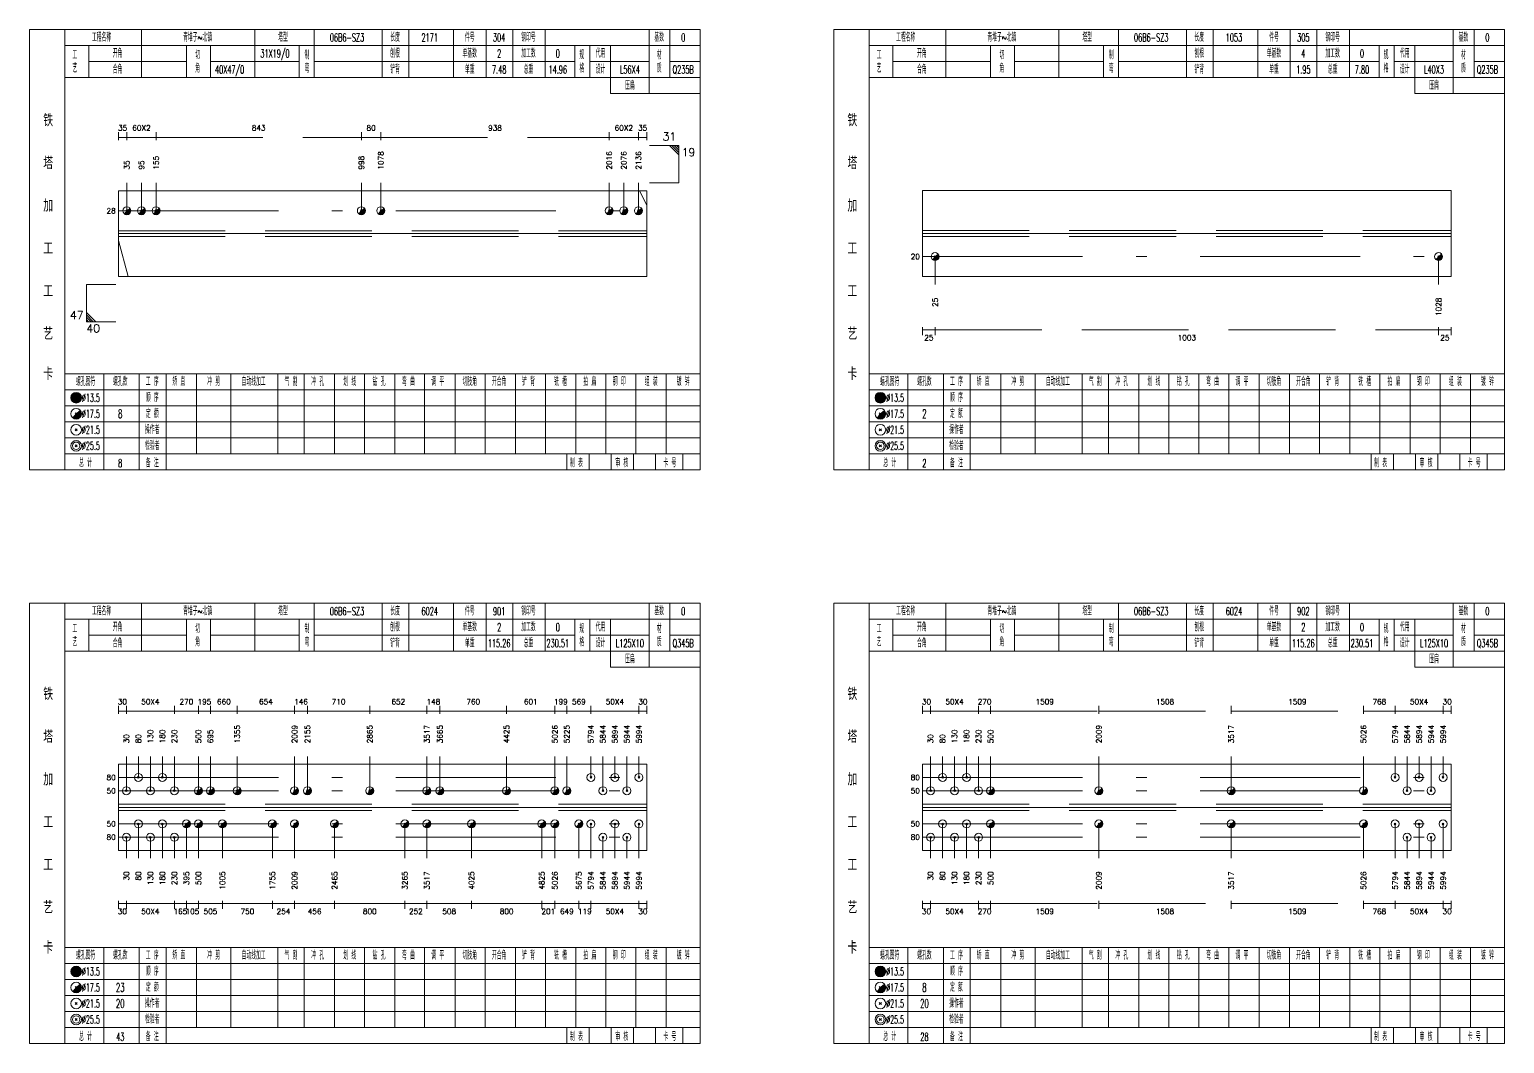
# Model space of a CAD drawing. Extents: x 0 to 30090, y 0 to 380.
# Drawn here: x 8138 to 8691, y 0 to 380 of the extents above; entities that cross this region are included whole.
import ezdxf
from ezdxf.enums import TextEntityAlignment as Align

# ---------------------------------------------------------------- set-up
doc = ezdxf.new("R2010")
doc.units = 0
doc.header["$LTSCALE"] = 20
doc.header["$MEASUREMENT"] = 0
doc.linetypes.add('一点画线', pattern=[5.2, 3, -1, 0.2, -1])
doc.linetypes.add('虚线', pattern=[2.75, 2, -0.75])
doc.layers.get('0').update_dxf_attribs({"linetype": 'CONTINUOUS', "lineweight": 25})
for name, color, linetype, lineweight in [('1', 7, 'CONTINUOUS', 25), ('4', 7, 'CONTINUOUS', 25), ('5', 7, 'CONTINUOUS', 25)]:
    doc.layers.add(name, color=color, linetype=linetype, lineweight=lineweight)
doc.styles.get("Standard").update_dxf_attribs({"font": 'simplex', "width": 0.7, "bigfont": 'gbhzfs.shx'})

# ---------------------------------------------------------------- blocks, each defined once
blk = doc.blocks.new('孔21.5')
at = {"layer": '5', "color": 7, "linetype": 'Continuous', "lineweight": 13}
for p, q in [((-0.2, -0.2), (0.2, 0.2)), ((-0.2, 0.2), (0.2, -0.2))]:
    blk.add_line(p, q, dxfattribs=at)
blk.add_circle((0, 0), 1, dxfattribs=at)
blk = doc.blocks.new('孔17.5')
at = {"layer": '5', "color": 7, "linetype": 'Continuous', "lineweight": 13}
for p, q in [((-0.2, -0.2), (0.2, 0.2)), ((-0.2, 0.2), (0.2, -0.2))]:
    blk.add_line(p, q, dxfattribs=at)
blk.add_circle((0, 0), 1, dxfattribs=at)
for radius in [0.9, 0.8, 0.7, 0.6, 0.5, 0.4, 0.3, 0.2, 0.1]:
    blk.add_arc((0, 0), radius, 225, 45, dxfattribs=at)

msp = doc.modelspace()

# ---------------------------------------------------------------- linework, layer by layer
at = {"color": 8, "linetype": '虚线', "lineweight": 9}
for p, q in [((8171.1, 338.5), (8171.1, 341.5)), ((8171.1, 339.5), (8174.29, 339.5)), ((8174.29, 338.5), (8174.29, 341.5)), ((8174.29, 338.5), (8174.29, 341.5)), ((8174.29, 339.5), (8185.24, 339.5)), ((8185.24, 338.5), (8185.24, 341.5)), ((8185.24, 338.5), (8185.24, 341.5)), ((8185.24, 339.5), (8262.17, 339.5)), ((8262.17, 338.5), (8262.17, 341.5)), ((8262.17, 338.5), (8262.17, 341.5)), ((8262.17, 339.5), (8269.47, 339.5)), ((8269.47, 338.5), (8269.47, 341.5)), ((8269.47, 338.5), (8269.47, 341.5)), ((8269.47, 339.5), (8355.06, 339.5)), ((8355.06, 338.5), (8355.06, 341.5)), ((8355.06, 338.5), (8355.06, 341.5)), ((8355.06, 339.5), (8366.01, 339.5)), ((8366.01, 338.5), (8366.01, 341.5)), ((8366.01, 338.5), (8366.01, 341.5)), ((8366.01, 339.5), (8369.2, 339.5)), ((8369.2, 338.5), (8369.2, 341.5)), ((8472.5, 268.5), (8472.5, 265.5)), ((8472.5, 267.5), (8477.2, 267.5)), ((8477.2, 268.5), (8477.2, 265.5)), ((8477.2, 268.5), (8477.2, 265.5)), ((8477.2, 267.5), (8665.9, 267.5)), ((8665.9, 268.5), (8665.9, 265.5)), ((8665.9, 268.5), (8665.9, 265.5)), ((8665.9, 267.5), (8670.6, 267.5)), ((8670.6, 268.5), (8670.6, 265.5)), ((8171.1, 123.5), (8171.1, 126.5)), ((8171.1, 124.5), (8174.1, 124.5)), ((8174.1, 123.5), (8174.1, 126.5)), ((8174.1, 123.5), (8174.1, 126.5)), ((8174.1, 124.5), (8192.1, 124.5)), ((8192.1, 123.5), (8192.1, 126.5)), ((8192.1, 123.5), (8192.1, 126.5)), ((8192.1, 124.5), (8201.1, 124.5)), ((8201.1, 123.5), (8201.1, 126.5)), ((8201.1, 123.5), (8201.1, 126.5)), ((8201.1, 124.5), (8205.6, 124.5)), ((8205.6, 123.5), (8205.6, 126.5)), ((8205.6, 123.5), (8205.6, 126.5)), ((8205.6, 124.5), (8215.66, 124.5)), ((8215.66, 123.5), (8215.66, 126.5)), ((8215.66, 123.5), (8215.66, 126.5)), ((8215.66, 124.5), (8237.17, 124.5)), ((8237.17, 123.5), (8237.17, 126.5)), ((8237.17, 123.5), (8237.17, 126.5)), ((8237.17, 124.5), (8241.97, 124.5)), ((8241.97, 123.5), (8241.97, 126.5)), ((8241.97, 123.5), (8241.97, 126.5)), ((8241.97, 124.5), (8265.32, 124.5)), ((8265.32, 123.5), (8265.32, 126.5)), ((8265.32, 123.5), (8265.32, 126.5)), ((8265.32, 124.5), (8286.76, 124.5)), ((8286.76, 123.5), (8286.76, 126.5)), ((8286.76, 123.5), (8286.76, 126.5)), ((8286.76, 124.5), (8291.62, 124.5)), ((8291.62, 123.5), (8291.62, 126.5)), ((8291.62, 123.5), (8291.62, 126.5)), ((8291.62, 124.5), (8316.62, 124.5)), ((8316.62, 123.5), (8316.62, 126.5)), ((8316.62, 123.5), (8316.62, 126.5)), ((8316.62, 124.5), (8334.7, 124.5)), ((8334.7, 123.5), (8334.7, 126.5)), ((8334.7, 123.5), (8334.7, 126.5)), ((8334.7, 124.5), (8339.2, 124.5)), ((8339.2, 123.5), (8339.2, 126.5)), ((8339.2, 123.5), (8339.2, 126.5)), ((8339.2, 124.5), (8348.2, 124.5)), ((8348.2, 123.5), (8348.2, 126.5)), ((8348.2, 123.5), (8348.2, 126.5)), ((8348.2, 124.5), (8366.2, 124.5)), ((8366.2, 123.5), (8366.2, 126.5)), ((8366.2, 123.5), (8366.2, 126.5)), ((8366.2, 124.5), (8369.2, 124.5)), ((8369.2, 123.5), (8369.2, 126.5)), ((8472.5, 123.5), (8472.5, 126.5)), ((8472.5, 124.5), (8475.5, 124.5)), ((8475.5, 123.5), (8475.5, 126.5)), ((8475.5, 123.5), (8475.5, 126.5)), ((8475.5, 124.5), (8493.5, 124.5)), ((8493.5, 123.5), (8493.5, 126.5)), ((8493.5, 123.5), (8493.5, 126.5)), ((8493.5, 124.5), (8498, 124.5)), ((8498, 123.5), (8498, 126.5)), ((8498, 123.5), (8498, 126.5)), ((8498, 124.5), (8538.57, 124.5)), ((8538.57, 123.5), (8538.57, 126.5)), ((8538.57, 123.5), (8538.57, 126.5)), ((8538.57, 124.5), (8588.16, 124.5)), ((8588.16, 123.5), (8588.16, 126.5)), ((8588.16, 123.5), (8588.16, 126.5)), ((8588.16, 124.5), (8637.78, 124.5)), ((8637.78, 123.5), (8637.78, 126.5)), ((8637.78, 123.5), (8637.78, 126.5)), ((8637.78, 124.5), (8649.6, 124.5)), ((8649.6, 123.5), (8649.6, 126.5)), ((8649.6, 123.5), (8649.6, 126.5)), ((8649.6, 124.5), (8667.6, 124.5)), ((8667.6, 123.5), (8667.6, 126.5)), ((8667.6, 123.5), (8667.6, 126.5)), ((8667.6, 124.5), (8670.6, 124.5)), ((8670.6, 123.5), (8670.6, 126.5)), ((8171.1, 53.5), (8171.1, 50.5)), ((8171.1, 52.5), (8174.1, 52.5)), ((8174.1, 53.5), (8174.1, 50.5)), ((8174.1, 53.5), (8174.1, 50.5)), ((8174.1, 52.5), (8192.1, 52.5)), ((8192.1, 53.5), (8192.1, 50.5)), ((8192.1, 53.5), (8192.1, 50.5)), ((8192.1, 52.5), (8196.6, 52.5)), ((8196.6, 53.5), (8196.6, 50.5)), ((8196.6, 53.5), (8196.6, 50.5)), ((8196.6, 52.5), (8201.1, 52.5)), ((8201.1, 53.5), (8201.1, 50.5)), ((8201.1, 53.5), (8201.1, 50.5)), ((8201.1, 52.5), (8210.1, 52.5)), ((8210.1, 53.5), (8210.1, 50.5)), ((8210.1, 53.5), (8210.1, 50.5)), ((8210.1, 52.5), (8228.81, 52.5)), ((8228.81, 53.5), (8228.81, 50.5)), ((8228.81, 53.5), (8228.81, 50.5)), ((8228.81, 52.5), (8237.17, 52.5)), ((8237.17, 53.5), (8237.17, 50.5)), ((8237.17, 53.5), (8237.17, 50.5)), ((8237.17, 52.5), (8252.16, 52.5)), ((8252.16, 53.5), (8252.16, 50.5)), ((8252.16, 53.5), (8252.16, 50.5)), ((8252.16, 52.5), (8278.47, 52.5)), ((8278.47, 53.5), (8278.47, 50.5)), ((8278.47, 53.5), (8278.47, 50.5)), ((8278.47, 52.5), (8286.76, 52.5)), ((8286.76, 53.5), (8286.76, 50.5)), ((8286.76, 53.5), (8286.76, 50.5)), ((8286.76, 52.5), (8303.46, 52.5)), ((8303.46, 53.5), (8303.46, 50.5)), ((8303.46, 53.5), (8303.46, 50.5)), ((8303.46, 52.5), (8329.77, 52.5)), ((8329.77, 53.5), (8329.77, 50.5)), ((8329.77, 53.5), (8329.77, 50.5)), ((8329.77, 52.5), (8334.7, 52.5)), ((8334.7, 53.5), (8334.7, 50.5)), ((8334.7, 53.5), (8334.7, 50.5)), ((8334.7, 52.5), (8343.7, 52.5)), ((8343.7, 53.5), (8343.7, 50.5)), ((8343.7, 53.5), (8343.7, 50.5)), ((8343.7, 52.5), (8348.2, 52.5)), ((8348.2, 53.5), (8348.2, 50.5)), ((8348.2, 53.5), (8348.2, 50.5)), ((8348.2, 52.5), (8366.2, 52.5)), ((8366.2, 53.5), (8366.2, 50.5)), ((8366.2, 53.5), (8366.2, 50.5)), ((8366.2, 52.5), (8369.2, 52.5)), ((8369.2, 53.5), (8369.2, 50.5)), ((8472.5, 53.5), (8472.5, 50.5)), ((8472.5, 52.5), (8475.5, 52.5)), ((8475.5, 53.5), (8475.5, 50.5)), ((8475.5, 53.5), (8475.5, 50.5)), ((8475.5, 52.5), (8493.5, 52.5)), ((8493.5, 53.5), (8493.5, 50.5)), ((8493.5, 53.5), (8493.5, 50.5)), ((8493.5, 52.5), (8498, 52.5)), ((8498, 53.5), (8498, 50.5)), ((8498, 53.5), (8498, 50.5)), ((8498, 52.5), (8538.57, 52.5)), ((8538.57, 53.5), (8538.57, 50.5)), ((8538.57, 53.5), (8538.57, 50.5)), ((8538.57, 52.5), (8588.16, 52.5)), ((8588.16, 53.5), (8588.16, 50.5)), ((8588.16, 53.5), (8588.16, 50.5)), ((8588.16, 52.5), (8637.78, 52.5)), ((8637.78, 53.5), (8637.78, 50.5)), ((8637.78, 53.5), (8637.78, 50.5)), ((8637.78, 52.5), (8649.6, 52.5)), ((8649.6, 53.5), (8649.6, 50.5)), ((8649.6, 53.5), (8649.6, 50.5)), ((8649.6, 52.5), (8667.6, 52.5)), ((8667.6, 53.5), (8667.6, 50.5)), ((8667.6, 53.5), (8667.6, 50.5)), ((8667.6, 52.5), (8670.6, 52.5)), ((8670.6, 53.5), (8670.6, 50.5))]:
    msp.add_line(p, q, dxfattribs=at)
at = {"color": 7, "linetype": 'Continuous', "lineweight": 13}
for p, q in [((8381.2, 336.5), (8370.2, 336.5)), ((8377.7, 336.5), (8381.2, 333)), ((8378.57, 336.5), (8381.2, 333.88)), ((8379.45, 336.5), (8381.2, 334.75)), ((8380.32, 336.5), (8381.2, 335.62)), ((8381.2, 322.5), (8381.2, 336.5)), ((8174.29, 312.07), (8174.29, 322.5)), ((8179.77, 312.07), (8179.77, 322.5)), ((8185.24, 312.07), (8185.24, 322.5)), ((8262.17, 312.07), (8262.17, 322.5)), ((8269.47, 312.07), (8269.47, 322.5)), ((8355.06, 312.07), (8355.06, 322.5)), ((8360.53, 312.07), (8360.53, 322.5)), ((8366.01, 312.07), (8366.01, 322.5)), ((8381.2, 322.5), (8370.2, 322.5)), ((8369.2, 314.12), (8366.37, 319.57)), ((8171.1, 300.92), (8174.75, 287.43)), ((8477.2, 294.88), (8477.2, 284.5)), ((8665.9, 294.88), (8665.9, 284.5)), ((8159.1, 284.5), (8170.1, 284.5)), ((8159.1, 284.5), (8159.1, 270.5)), ((8162.6, 270.5), (8159.1, 274)), ((8161.72, 270.5), (8159.1, 273.12)), ((8160.85, 270.5), (8159.1, 272.25)), ((8159.97, 270.5), (8159.1, 271.38)), ((8159.1, 270.5), (8170.1, 270.5)), ((8174.1, 94.7), (8174.1, 107.5)), ((8178.6, 99.7), (8178.6, 107.5)), ((8183.1, 94.7), (8183.1, 107.5)), ((8187.6, 99.7), (8187.6, 107.5)), ((8192.1, 94.7), (8192.1, 107.5)), ((8201.1, 94.7), (8201.1, 107.5)), ((8205.6, 94.7), (8205.6, 107.5)), ((8215.66, 94.7), (8215.66, 107.5)), ((8237.17, 94.7), (8237.17, 107.5)), ((8241.97, 94.7), (8241.97, 107.5)), ((8265.32, 94.7), (8265.32, 107.5)), ((8286.76, 94.7), (8286.76, 107.5)), ((8291.62, 94.7), (8291.62, 107.5)), ((8316.62, 94.7), (8316.62, 107.5)), ((8334.7, 94.7), (8334.7, 107.5)), ((8339.2, 94.7), (8339.2, 107.5)), ((8348.2, 99.7), (8348.2, 107.5)), ((8352.7, 94.7), (8352.7, 107.5)), ((8357.2, 99.7), (8357.2, 107.5)), ((8361.7, 94.7), (8361.7, 107.5)), ((8366.2, 99.7), (8366.2, 107.5)), ((8475.5, 94.7), (8475.5, 107.5)), ((8480, 99.7), (8480, 107.5)), ((8484.5, 94.7), (8484.5, 107.5)), ((8489, 99.7), (8489, 107.5)), ((8493.5, 94.7), (8493.5, 107.5)), ((8498, 94.7), (8498, 107.5)), ((8538.57, 94.7), (8538.57, 107.5)), ((8588.16, 94.7), (8588.16, 107.5)), ((8637.78, 94.7), (8637.78, 107.5)), ((8649.6, 99.7), (8649.6, 107.5)), ((8654.1, 94.7), (8654.1, 107.5)), ((8658.6, 99.7), (8658.6, 107.5)), ((8663.1, 94.7), (8663.1, 107.5)), ((8667.6, 99.7), (8667.6, 107.5)), ((8178.6, 82.3), (8178.6, 69.5)), ((8187.6, 82.3), (8187.6, 69.5)), ((8196.6, 82.3), (8196.6, 69.5)), ((8201.1, 82.3), (8201.1, 69.5)), ((8210.1, 82.3), (8210.1, 69.5)), ((8228.81, 82.3), (8228.81, 69.5)), ((8237.17, 82.3), (8237.17, 69.5)), ((8252.16, 82.3), (8252.16, 69.5)), ((8278.47, 82.3), (8278.47, 69.5)), ((8286.76, 82.3), (8286.76, 69.5)), ((8303.46, 82.3), (8303.46, 69.5)), ((8329.77, 82.3), (8329.77, 69.5)), ((8334.7, 82.3), (8334.7, 69.5)), ((8343.7, 82.3), (8343.7, 69.5)), ((8348.2, 82.3), (8348.2, 69.5)), ((8357.2, 82.3), (8357.2, 69.5)), ((8366.2, 82.3), (8366.2, 69.5)), ((8480, 82.3), (8480, 69.5)), ((8489, 82.3), (8489, 69.5)), ((8498, 82.3), (8498, 69.5)), ((8538.57, 82.3), (8538.57, 69.5)), ((8588.16, 82.3), (8588.16, 69.5)), ((8637.78, 82.3), (8637.78, 69.5)), ((8649.6, 82.3), (8649.6, 69.5)), ((8658.6, 82.3), (8658.6, 69.5)), ((8667.6, 82.3), (8667.6, 69.5)), ((8174.1, 77.3), (8174.1, 69.5)), ((8183.1, 77.3), (8183.1, 69.5)), ((8192.1, 77.3), (8192.1, 69.5)), ((8352.7, 77.3), (8352.7, 69.5)), ((8361.7, 77.3), (8361.7, 69.5)), ((8475.5, 77.3), (8475.5, 69.5)), ((8484.5, 77.3), (8484.5, 69.5)), ((8493.5, 77.3), (8493.5, 69.5)), ((8654.1, 77.3), (8654.1, 69.5)), ((8663.1, 77.3), (8663.1, 69.5))]:
    msp.add_line(p, q, dxfattribs=at)
at = {"color": 7, "linetype": 'Continuous', "lineweight": 18}
for p, q in [((8171.1, 319.57), (8171.1, 287.43)), ((8171.1, 319.57), (8369.2, 319.57)), ((8369.2, 319.57), (8369.2, 287.43)), ((8472.5, 319.62), (8472.5, 287.38)), ((8472.5, 319.62), (8670.6, 319.62)), ((8670.6, 319.62), (8670.6, 287.38)), ((8171.1, 303.5), (8369.2, 303.5)), ((8472.5, 303.5), (8670.6, 303.5)), ((8171.1, 104.7), (8171.1, 72.3)), ((8171.1, 104.7), (8369.2, 104.7)), ((8369.2, 104.7), (8369.2, 72.3)), ((8472.5, 104.7), (8472.5, 72.3)), ((8472.5, 104.7), (8670.6, 104.7)), ((8670.6, 104.7), (8670.6, 72.3)), ((8171.1, 88.5), (8369.2, 88.5)), ((8472.5, 88.5), (8670.6, 88.5))]:
    msp.add_line(p, q, dxfattribs=at)
at = {"color": 3, "linetype": '一点画线', "lineweight": 13}
for p, q in [((8171.1, 312.07), (8369.2, 312.07)), ((8472.5, 294.88), (8670.6, 294.88)), ((8171.1, 99.7), (8369.2, 99.7)), ((8472.5, 99.7), (8670.6, 99.7)), ((8171.1, 94.7), (8369.2, 94.7)), ((8472.5, 94.7), (8670.6, 94.7)), ((8171.1, 82.3), (8369.2, 82.3)), ((8472.5, 82.3), (8670.6, 82.3)), ((8171.1, 77.3), (8369.2, 77.3)), ((8472.5, 77.3), (8670.6, 77.3))]:
    msp.add_line(p, q, dxfattribs=at)
at = {"color": 1, "linetype": '虚线', "lineweight": 18}
for p, q in [((8171.1, 304.57), (8369.2, 304.57)), ((8472.5, 304.62), (8670.6, 304.62)), ((8171.1, 302.43), (8369.2, 302.43)), ((8472.5, 302.38), (8670.6, 302.38)), ((8171.1, 89.7), (8369.2, 89.7)), ((8472.5, 89.7), (8670.6, 89.7)), ((8171.1, 87.3), (8369.2, 87.3)), ((8472.5, 87.3), (8670.6, 87.3))]:
    msp.add_line(p, q, dxfattribs=at)
at = {"layer": '1', "color": 7, "linetype": 'Continuous', "lineweight": 18}
for p, q in [((8171.1, 287.43), (8369.2, 287.43)), ((8472.5, 287.38), (8670.6, 287.38)), ((8171.1, 72.3), (8369.2, 72.3)), ((8472.5, 72.3), (8670.6, 72.3))]:
    msp.add_line(p, q, dxfattribs=at)
at = {"layer": '4', "color": 1, "linetype": 'Continuous', "lineweight": 18}
for p, q in [((8151.1, 215), (8151.1, 380)), ((8179.8, 362), (8179.8, 380)), ((8222.2, 362), (8222.2, 380)), ((8244.5, 362), (8244.5, 380)), ((8270, 362), (8270, 380)), ((8280, 362), (8280, 380)), ((8296.7, 362), (8296.7, 380)), ((8308.9, 362), (8308.9, 380)), ((8318.9, 362), (8318.9, 380)), ((8331.1, 362), (8331.1, 380)), ((8370, 356), (8370, 380)), ((8377.8, 362), (8377.8, 380)), ((8452.5, 215), (8452.5, 380)), ((8481.2, 362), (8481.2, 380)), ((8523.6, 362), (8523.6, 380)), ((8545.9, 362), (8545.9, 380)), ((8571.4, 362), (8571.4, 380)), ((8581.4, 362), (8581.4, 380)), ((8598.1, 362), (8598.1, 380)), ((8610.3, 362), (8610.3, 380)), ((8620.3, 362), (8620.3, 380)), ((8632.5, 362), (8632.5, 380)), ((8671.4, 356), (8671.4, 380)), ((8679.2, 362), (8679.2, 380)), ((8151.1, 374), (8389.2, 374)), ((8160, 362), (8160, 374)), ((8196.6, 362), (8196.6, 374)), ((8205.6, 362), (8205.6, 374)), ((8238.9, 362), (8238.9, 374)), ((8342.2, 362), (8342.2, 374)), ((8347.8, 362), (8347.8, 374)), ((8355.6, 356), (8355.6, 374)), ((8452.5, 374), (8690.6, 374)), ((8461.4, 362), (8461.4, 374)), ((8498, 362), (8498, 374)), ((8507, 362), (8507, 374)), ((8540.3, 362), (8540.3, 374)), ((8643.6, 362), (8643.6, 374)), ((8649.2, 362), (8649.2, 374)), ((8657, 356), (8657, 374)), ((8160, 368), (8196.6, 368)), ((8205.6, 368), (8238.9, 368)), ((8244.5, 368), (8342.2, 368)), ((8347.8, 368), (8370, 368)), ((8377.8, 368), (8389.2, 368)), ((8461.4, 368), (8498, 368)), ((8507, 368), (8540.3, 368)), ((8545.9, 368), (8643.6, 368)), ((8649.2, 368), (8671.4, 368)), ((8679.2, 368), (8690.6, 368)), ((8151.1, 362), (8389.2, 362)), ((8452.5, 362), (8690.6, 362)), ((8355.6, 356), (8389.2, 356)), ((8657, 356), (8690.6, 356)), ((8151.1, 251), (8389.2, 251)), ((8165.6, 215), (8165.6, 251)), ((8178.9, 215), (8178.9, 251)), ((8189, 215), (8189, 251)), ((8200.4, 221), (8200.4, 251)), ((8213.3, 221), (8213.3, 251)), ((8230.9, 221), (8230.9, 251)), ((8240.8, 221), (8240.8, 251)), ((8252.1, 221), (8252.1, 251)), ((8263.4, 221), (8263.4, 251)), ((8274.7, 221), (8274.7, 251)), ((8285.9, 221), (8285.9, 251)), ((8297.3, 221), (8297.3, 251)), ((8308.6, 221), (8308.6, 251)), ((8319.9, 221), (8319.9, 251)), ((8331.2, 221), (8331.2, 251)), ((8342.5, 221), (8342.5, 251)), ((8353.8, 221), (8353.8, 251)), ((8365.1, 221), (8365.1, 251)), ((8376.4, 221), (8376.4, 251)), ((8452.5, 251), (8690.6, 251)), ((8467, 215), (8467, 251)), ((8480.3, 215), (8480.3, 251)), ((8490.4, 215), (8490.4, 251)), ((8501.8, 221), (8501.8, 251)), ((8514.7, 221), (8514.7, 251)), ((8532.3, 221), (8532.3, 251)), ((8542.2, 221), (8542.2, 251)), ((8553.5, 221), (8553.5, 251)), ((8564.8, 221), (8564.8, 251)), ((8576.1, 221), (8576.1, 251)), ((8587.3, 221), (8587.3, 251)), ((8598.7, 221), (8598.7, 251)), ((8610, 221), (8610, 251)), ((8621.3, 221), (8621.3, 251)), ((8632.6, 221), (8632.6, 251)), ((8643.9, 221), (8643.9, 251)), ((8655.2, 221), (8655.2, 251)), ((8666.5, 221), (8666.5, 251)), ((8677.8, 221), (8677.8, 251)), ((8151.1, 245), (8389.2, 245)), ((8452.5, 245), (8690.6, 245)), ((8151.1, 239), (8389.2, 239)), ((8452.5, 239), (8690.6, 239)), ((8151.1, 233), (8389.2, 233)), ((8452.5, 233), (8690.6, 233)), ((8151.1, 227), (8389.2, 227)), ((8452.5, 227), (8690.6, 227)), ((8151.1, 221), (8389.2, 221)), ((8339.2, 215), (8339.2, 221)), ((8347.6, 215), (8347.6, 221)), ((8355.8, 215), (8355.8, 221)), ((8364.2, 215), (8364.2, 221)), ((8372.4, 215), (8372.4, 221)), ((8382.7, 215), (8382.7, 221)), ((8452.5, 221), (8690.6, 221)), ((8640.6, 215), (8640.6, 221)), ((8649, 215), (8649, 221)), ((8657.2, 215), (8657.2, 221)), ((8665.6, 215), (8665.6, 221)), ((8673.8, 215), (8673.8, 221)), ((8684.1, 215), (8684.1, 221)), ((8151.1, 0), (8151.1, 165)), ((8179.8, 147), (8179.8, 165)), ((8222.2, 147), (8222.2, 165)), ((8244.5, 147), (8244.5, 165)), ((8270, 147), (8270, 165)), ((8280, 147), (8280, 165)), ((8296.7, 147), (8296.7, 165)), ((8308.9, 147), (8308.9, 165)), ((8318.9, 147), (8318.9, 165)), ((8331.1, 147), (8331.1, 165)), ((8370, 141), (8370, 165)), ((8377.8, 147), (8377.8, 165)), ((8452.5, 0), (8452.5, 165)), ((8481.2, 147), (8481.2, 165)), ((8523.6, 147), (8523.6, 165)), ((8545.9, 147), (8545.9, 165)), ((8571.4, 147), (8571.4, 165)), ((8581.4, 147), (8581.4, 165)), ((8598.1, 147), (8598.1, 165)), ((8610.3, 147), (8610.3, 165)), ((8620.3, 147), (8620.3, 165)), ((8632.5, 147), (8632.5, 165)), ((8671.4, 141), (8671.4, 165)), ((8679.2, 147), (8679.2, 165)), ((8151.1, 159), (8389.2, 159)), ((8160, 147), (8160, 159)), ((8196.6, 147), (8196.6, 159)), ((8205.6, 147), (8205.6, 159)), ((8238.9, 147), (8238.9, 159)), ((8342.2, 147), (8342.2, 159)), ((8347.8, 147), (8347.8, 159)), ((8355.6, 141), (8355.6, 159)), ((8452.5, 159), (8690.6, 159)), ((8461.4, 147), (8461.4, 159)), ((8498, 147), (8498, 159)), ((8507, 147), (8507, 159)), ((8540.3, 147), (8540.3, 159)), ((8643.6, 147), (8643.6, 159)), ((8649.2, 147), (8649.2, 159)), ((8657, 141), (8657, 159)), ((8160, 153), (8196.6, 153)), ((8205.6, 153), (8238.9, 153)), ((8244.5, 153), (8342.2, 153)), ((8347.8, 153), (8370, 153)), ((8377.8, 153), (8389.2, 153)), ((8461.4, 153), (8498, 153)), ((8507, 153), (8540.3, 153)), ((8545.9, 153), (8643.6, 153)), ((8649.2, 153), (8671.4, 153)), ((8679.2, 153), (8690.6, 153)), ((8151.1, 147), (8389.2, 147)), ((8452.5, 147), (8690.6, 147)), ((8355.6, 141), (8389.2, 141)), ((8657, 141), (8690.6, 141)), ((8151.1, 36), (8389.2, 36)), ((8165.6, 0), (8165.6, 36)), ((8178.9, 0), (8178.9, 36)), ((8189, 0), (8189, 36)), ((8200.4, 6), (8200.4, 36)), ((8213.3, 6), (8213.3, 36)), ((8230.9, 6), (8230.9, 36)), ((8240.8, 6), (8240.8, 36)), ((8252.1, 6), (8252.1, 36)), ((8263.4, 6), (8263.4, 36)), ((8274.7, 6), (8274.7, 36)), ((8285.9, 6), (8285.9, 36)), ((8297.3, 6), (8297.3, 36)), ((8308.6, 6), (8308.6, 36)), ((8319.9, 6), (8319.9, 36)), ((8331.2, 6), (8331.2, 36)), ((8342.5, 6), (8342.5, 36)), ((8353.8, 6), (8353.8, 36)), ((8365.1, 6), (8365.1, 36)), ((8376.4, 6), (8376.4, 36)), ((8452.5, 36), (8690.6, 36)), ((8467, 0), (8467, 36)), ((8480.3, 0), (8480.3, 36)), ((8490.4, 0), (8490.4, 36)), ((8501.8, 6), (8501.8, 36)), ((8514.7, 6), (8514.7, 36)), ((8532.3, 6), (8532.3, 36)), ((8542.2, 6), (8542.2, 36)), ((8553.5, 6), (8553.5, 36)), ((8564.8, 6), (8564.8, 36)), ((8576.1, 6), (8576.1, 36)), ((8587.3, 6), (8587.3, 36)), ((8598.7, 6), (8598.7, 36)), ((8610, 6), (8610, 36)), ((8621.3, 6), (8621.3, 36)), ((8632.6, 6), (8632.6, 36)), ((8643.9, 6), (8643.9, 36)), ((8655.2, 6), (8655.2, 36)), ((8666.5, 6), (8666.5, 36)), ((8677.8, 6), (8677.8, 36)), ((8151.1, 30), (8389.2, 30)), ((8452.5, 30), (8690.6, 30)), ((8151.1, 24), (8389.2, 24)), ((8452.5, 24), (8690.6, 24)), ((8151.1, 18), (8389.2, 18)), ((8452.5, 18), (8690.6, 18)), ((8151.1, 12), (8389.2, 12)), ((8452.5, 12), (8690.6, 12)), ((8151.1, 6), (8389.2, 6)), ((8339.2, 0), (8339.2, 6)), ((8347.6, 0), (8347.6, 6)), ((8355.8, 0), (8355.8, 6)), ((8364.2, 0), (8364.2, 6)), ((8372.4, 0), (8372.4, 6)), ((8382.7, 0), (8382.7, 6)), ((8452.5, 6), (8690.6, 6)), ((8640.6, 0), (8640.6, 6)), ((8649, 0), (8649, 6)), ((8657.2, 0), (8657.2, 6)), ((8665.6, 0), (8665.6, 6)), ((8673.8, 0), (8673.8, 6)), ((8684.1, 0), (8684.1, 6))]:
    msp.add_line(p, q, dxfattribs=at)
at = {"layer": '4', "color": 7, "linetype": 'Continuous', "lineweight": 13}
for p, q in [((8155.1, 241.8), (8155.5, 242.2)), ((8155.5, 241.8), (8155.1, 242.2)), ((8456.5, 241.8), (8456.9, 242.2)), ((8456.9, 241.8), (8456.5, 242.2)), ((8154.9, 235.6), (8155.7, 236.4)), ((8154.9, 236.4), (8155.7, 235.6)), ((8456.3, 235.6), (8457.1, 236.4)), ((8456.3, 236.4), (8457.1, 235.6)), ((8154.9, 229.6), (8155.7, 230.4)), ((8154.9, 230.4), (8155.7, 229.6)), ((8456.3, 229.6), (8457.1, 230.4)), ((8456.3, 230.4), (8457.1, 229.6)), ((8154.9, 223.6), (8155.7, 224.4)), ((8154.9, 224.4), (8155.7, 223.6)), ((8456.3, 223.6), (8457.1, 224.4)), ((8456.3, 224.4), (8457.1, 223.6)), ((8155.1, 26.8), (8155.5, 27.2)), ((8155.5, 26.8), (8155.1, 27.2)), ((8456.5, 26.8), (8456.9, 27.2)), ((8456.9, 26.8), (8456.5, 27.2)), ((8154.9, 20.6), (8155.7, 21.4)), ((8154.9, 21.4), (8155.7, 20.6)), ((8456.3, 20.6), (8457.1, 21.4)), ((8456.3, 21.4), (8457.1, 20.6)), ((8154.9, 14.6), (8155.7, 15.4)), ((8154.9, 15.4), (8155.7, 14.6)), ((8456.3, 14.6), (8457.1, 15.4)), ((8456.3, 15.4), (8457.1, 14.6)), ((8154.9, 8.6), (8155.7, 9.4)), ((8154.9, 9.4), (8155.7, 8.6)), ((8456.3, 8.6), (8457.1, 9.4)), ((8456.3, 9.4), (8457.1, 8.6))]:
    msp.add_line(p, q, dxfattribs=at)
at = {"layer": '4', "color": 1, "linetype": 'Continuous', "lineweight": 18}
for points in [[(8137.8, 380), (8137.8, 215), (8389.2, 215), (8389.2, 380)], [(8439.2, 380), (8439.2, 215), (8690.6, 215), (8690.6, 380)], [(8137.8, 165), (8137.8, 0), (8389.2, 0), (8389.2, 165)], [(8439.2, 165), (8439.2, 0), (8690.6, 0), (8690.6, 165)]]:
    msp.add_lwpolyline(points, close=True, dxfattribs=at)
at = {"layer": '4', "color": 7, "linetype": 'Continuous', "lineweight": 13}
for centre, radius in [((8155.3, 242), 2), ((8155.3, 242), 1.8), ((8155.3, 242), 1.6), ((8155.3, 242), 1.4), ((8456.7, 242), 2), ((8456.7, 242), 1.8), ((8456.7, 242), 1.6), ((8456.7, 242), 1.4), ((8155.3, 236), 2), ((8155.3, 242), 1.2), ((8155.3, 242), 1), ((8155.3, 242), 0.8), ((8155.3, 242), 0.6), ((8155.3, 242), 0.4), ((8155.3, 242), 0.2), ((8456.7, 236), 2), ((8456.7, 242), 1.2), ((8456.7, 242), 1), ((8456.7, 242), 0.8), ((8456.7, 242), 0.6), ((8456.7, 242), 0.4), ((8456.7, 242), 0.2), ((8155.3, 230), 2), ((8456.7, 230), 2), ((8155.3, 224), 2), ((8155.3, 224), 1.4), ((8456.7, 224), 2), ((8456.7, 224), 1.4), ((8155.3, 27), 2), ((8155.3, 27), 1.8), ((8155.3, 27), 1.6), ((8155.3, 27), 1.4), ((8155.3, 27), 1.2), ((8155.3, 27), 1), ((8155.3, 27), 0.8), ((8456.7, 27), 2), ((8456.7, 27), 1.8), ((8456.7, 27), 1.6), ((8456.7, 27), 1.4), ((8456.7, 27), 1.2), ((8456.7, 27), 1), ((8456.7, 27), 0.8), ((8155.3, 21), 2), ((8155.3, 27), 0.6), ((8155.3, 27), 0.4), ((8155.3, 27), 0.2), ((8456.7, 21), 2), ((8456.7, 27), 0.6), ((8456.7, 27), 0.4), ((8456.7, 27), 0.2), ((8155.3, 15), 2), ((8456.7, 15), 2), ((8155.3, 9), 2), ((8155.3, 9), 1.4), ((8456.7, 9), 2), ((8456.7, 9), 1.4)]:
    msp.add_circle(centre, radius, dxfattribs=at)
for centre, radius in [((8155.3, 236), 1.8), ((8155.3, 236), 1.6), ((8155.3, 236), 1.4), ((8155.3, 236), 1.2), ((8155.3, 236), 1), ((8155.3, 236), 0.8), ((8155.3, 236), 0.6), ((8155.3, 236), 0.4), ((8155.3, 236), 0.2), ((8456.7, 236), 1.8), ((8456.7, 236), 1.6), ((8456.7, 236), 1.4), ((8456.7, 236), 1.2), ((8456.7, 236), 1), ((8456.7, 236), 0.8), ((8456.7, 236), 0.6), ((8456.7, 236), 0.4), ((8456.7, 236), 0.2), ((8155.3, 21), 1.8), ((8155.3, 21), 1.6), ((8456.7, 21), 1.8), ((8456.7, 21), 1.6), ((8155.3, 21), 1.4), ((8155.3, 21), 1.2), ((8155.3, 21), 1), ((8155.3, 21), 0.8), ((8155.3, 21), 0.6), ((8155.3, 21), 0.4), ((8155.3, 21), 0.2), ((8456.7, 21), 1.4), ((8456.7, 21), 1.2), ((8456.7, 21), 1), ((8456.7, 21), 0.8), ((8456.7, 21), 0.6), ((8456.7, 21), 0.4), ((8456.7, 21), 0.2)]:
    msp.add_arc(centre, radius, 225, 45, dxfattribs=at)

# ---------------------------------------------------------------- block references
at = {"color": 7, "linetype": 'Continuous', "lineweight": 13, "xscale": 1.5, "yscale": 1.5, "zscale": 1.5}
for name, p in [('孔17.5', (8174.29, 312.07)), ('孔17.5', (8179.77, 312.07)), ('孔17.5', (8185.24, 312.07)), ('孔17.5', (8262.17, 312.07)), ('孔17.5', (8269.47, 312.07)), ('孔17.5', (8355.06, 312.07)), ('孔17.5', (8360.53, 312.07)), ('孔17.5', (8366.01, 312.07)), ('孔21.5', (8178.6, 99.7)), ('孔21.5', (8187.6, 99.7)), ('孔21.5', (8348.2, 99.7)), ('孔21.5', (8357.2, 99.7)), ('孔21.5', (8366.2, 99.7)), ('孔21.5', (8480, 99.7)), ('孔21.5', (8489, 99.7)), ('孔21.5', (8649.6, 99.7)), ('孔21.5', (8658.6, 99.7)), ('孔21.5', (8667.6, 99.7)), ('孔21.5', (8174.1, 94.7)), ('孔21.5', (8183.1, 94.7)), ('孔21.5', (8192.1, 94.7)), ('孔17.5', (8201.1, 94.7)), ('孔17.5', (8205.6, 94.7)), ('孔17.5', (8215.66, 94.7)), ('孔17.5', (8237.17, 94.7)), ('孔17.5', (8241.97, 94.7)), ('孔17.5', (8265.32, 94.7)), ('孔17.5', (8286.76, 94.7)), ('孔17.5', (8291.62, 94.7)), ('孔17.5', (8316.62, 94.7)), ('孔17.5', (8334.7, 94.7)), ('孔17.5', (8339.2, 94.7)), ('孔21.5', (8352.7, 94.7)), ('孔21.5', (8361.7, 94.7)), ('孔21.5', (8475.5, 94.7)), ('孔21.5', (8484.5, 94.7)), ('孔21.5', (8493.5, 94.7)), ('孔17.5', (8498, 94.7)), ('孔17.5', (8538.57, 94.7)), ('孔17.5', (8588.16, 94.7)), ('孔17.5', (8637.78, 94.7)), ('孔21.5', (8654.1, 94.7)), ('孔21.5', (8663.1, 94.7))]:
    msp.add_blockref(name, p, dxfattribs=at)
at = {"layer": '1', "color": 7, "linetype": 'Continuous', "lineweight": 13, "xscale": 1.5, "yscale": 1.5, "zscale": 1.5}
for name, p in [('孔17.5', (8477.2, 294.88)), ('孔17.5', (8665.9, 294.88)), ('孔21.5', (8178.6, 82.3)), ('孔21.5', (8187.6, 82.3)), ('孔17.5', (8196.6, 82.3)), ('孔17.5', (8201.1, 82.3)), ('孔17.5', (8210.1, 82.3)), ('孔17.5', (8228.81, 82.3)), ('孔17.5', (8237.17, 82.3)), ('孔17.5', (8252.16, 82.3)), ('孔17.5', (8278.47, 82.3)), ('孔17.5', (8286.76, 82.3)), ('孔17.5', (8303.46, 82.3)), ('孔17.5', (8329.77, 82.3)), ('孔17.5', (8334.7, 82.3)), ('孔17.5', (8343.7, 82.3)), ('孔21.5', (8348.2, 82.3)), ('孔21.5', (8357.2, 82.3)), ('孔21.5', (8366.2, 82.3)), ('孔21.5', (8480, 82.3)), ('孔21.5', (8489, 82.3)), ('孔17.5', (8498, 82.3)), ('孔17.5', (8538.57, 82.3)), ('孔17.5', (8588.16, 82.3)), ('孔17.5', (8637.78, 82.3)), ('孔21.5', (8649.6, 82.3)), ('孔21.5', (8658.6, 82.3)), ('孔21.5', (8667.6, 82.3)), ('孔21.5', (8174.1, 77.3)), ('孔21.5', (8183.1, 77.3)), ('孔21.5', (8192.1, 77.3)), ('孔21.5', (8352.7, 77.3)), ('孔21.5', (8361.7, 77.3)), ('孔21.5', (8475.5, 77.3)), ('孔21.5', (8484.5, 77.3)), ('孔21.5', (8493.5, 77.3)), ('孔21.5', (8654.1, 77.3)), ('孔21.5', (8663.1, 77.3))]:
    msp.add_blockref(name, p, dxfattribs=at)

# ---------------------------------------------------------------- texts
at = {"color": 8, "linetype": 'Continuous', "lineweight": 9}
for s, p in [('35', (8172.7, 341.5)), ('60X2', (8179.77, 341.5)), ('843', (8223.7, 341.5)), ('80', (8265.82, 341.5)), ('938', (8312.26, 341.5)), ('60X2', (8360.53, 341.5)), ('35', (8367.6, 341.5)), ('30', (8172.6, 126.5)), ('50X4', (8183.1, 126.5)), ('270', (8196.6, 126.5)), ('195', (8203.35, 126.5)), ('660', (8210.63, 126.5)), ('654', (8226.41, 126.5)), ('146', (8239.57, 126.5)), ('710', (8253.64, 126.5)), ('652', (8276.04, 126.5)), ('148', (8289.19, 126.5)), ('760', (8304.12, 126.5)), ('601', (8325.66, 126.5)), ('199', (8336.95, 126.5)), ('569', (8343.7, 126.5)), ('50X4', (8357.2, 126.5)), ('30', (8367.7, 126.5)), ('30', (8474, 126.5)), ('50X4', (8484.5, 126.5)), ('270', (8495.75, 126.5)), ('1509', (8518.28, 126.5)), ('1508', (8563.36, 126.5)), ('1509', (8612.97, 126.5)), ('768', (8643.69, 126.5)), ('50X4', (8658.6, 126.5)), ('30', (8669.1, 126.5))]:
    msp.add_text(s, height=2, dxfattribs=at).set_placement(p, align=Align.BOTTOM_CENTER)
at = {"color": 7, "linetype": 'Continuous', "lineweight": 13}
for s, p in [('31', (8380.2, 337.5)), ('47', (8158.1, 270.5))]:
    msp.add_text(s, height=3, dxfattribs=at).set_placement(p, align=Align.BOTTOM_RIGHT)
for s, p in [('155', (8185.24, 327.5)), ('998', (8262.17, 327.5)), ('1078', (8269.47, 327.5)), ('2016', (8355.06, 327.5)), ('2076', (8360.53, 327.5)), ('2136', (8366.01, 327.5)), ('35', (8174.29, 327.5)), ('95', (8179.77, 327.5)), ('130', (8183.1, 112.5)), ('180', (8187.6, 112.5)), ('230', (8192.1, 112.5)), ('500', (8201.1, 112.5)), ('695', (8205.6, 112.5)), ('1355', (8215.66, 112.5)), ('2009', (8237.17, 112.5)), ('2155', (8241.97, 112.5)), ('2865', (8265.32, 112.5)), ('3517', (8286.76, 112.5)), ('3665', (8291.62, 112.5)), ('4425', (8316.62, 112.5)), ('5026', (8334.7, 112.5)), ('5225', (8339.2, 112.5)), ('5794', (8348.2, 112.5)), ('5844', (8352.7, 112.5)), ('5894', (8357.2, 112.5)), ('5944', (8361.7, 112.5)), ('5994', (8366.2, 112.5)), ('130', (8484.5, 112.5)), ('180', (8489, 112.5)), ('230', (8493.5, 112.5)), ('500', (8498, 112.5)), ('2009', (8538.57, 112.5)), ('3517', (8588.16, 112.5)), ('5026', (8637.78, 112.5)), ('5794', (8649.6, 112.5)), ('5844', (8654.1, 112.5)), ('5894', (8658.6, 112.5)), ('5944', (8663.1, 112.5)), ('5994', (8667.6, 112.5)), ('30', (8174.1, 112.5)), ('80', (8178.6, 112.5)), ('30', (8475.5, 112.5)), ('80', (8480, 112.5))]:
    msp.add_text(s, height=2, rotation=90, dxfattribs=at).set_placement(p, align=Align.MIDDLE_LEFT)
for s, p in [('19', (8382.2, 335.5)), ('40', (8159.1, 269.5))]:
    msp.add_text(s, height=3, dxfattribs=at).set_placement(p, align=Align.TOP_LEFT)
for s, p in [('28', (8170.1, 312.07)), ('20', (8471.5, 294.88)), ('80', (8170.1, 99.7)), ('80', (8471.5, 99.7)), ('50', (8170.1, 94.7)), ('50', (8471.5, 94.7)), ('50', (8170.1, 82.3)), ('50', (8471.5, 82.3)), ('80', (8170.1, 77.3)), ('80', (8471.5, 77.3))]:
    msp.add_text(s, height=2, dxfattribs=at).set_placement(p, align=Align.MIDDLE_RIGHT)
at = {"color": 8, "linetype": 'Continuous', "lineweight": 9}
for s, p in [('25', (8474.85, 265.5)), ('1003', (8571.55, 265.5)), ('25', (8668.25, 265.5)), ('30', (8172.6, 50.5)), ('50X4', (8183.1, 50.5)), ('165', (8194.35, 50.5)), ('105', (8198.85, 50.5)), ('505', (8205.6, 50.5)), ('750', (8219.46, 50.5)), ('254', (8232.99, 50.5)), ('456', (8244.66, 50.5)), ('800', (8265.32, 50.5)), ('252', (8282.61, 50.5)), ('508', (8295.11, 50.5)), ('800', (8316.62, 50.5)), ('201', (8332.24, 50.5)), ('649', (8339.2, 50.5)), ('119', (8345.95, 50.5)), ('50X4', (8357.2, 50.5)), ('30', (8367.7, 50.5)), ('30', (8474, 50.5)), ('50X4', (8484.5, 50.5)), ('270', (8495.75, 50.5)), ('1509', (8518.28, 50.5)), ('1508', (8563.36, 50.5)), ('1509', (8612.97, 50.5)), ('768', (8643.69, 50.5)), ('50X4', (8658.6, 50.5)), ('30', (8669.1, 50.5))]:
    msp.add_text(s, height=2, dxfattribs=at).set_placement(p, align=Align.TOP_CENTER)
at = {"layer": '1', "color": 7, "linetype": 'Continuous', "lineweight": 13}
for s, p in [('25', (8477.2, 279.5)), ('1028', (8665.9, 279.5)), ('30', (8174.1, 64.5)), ('80', (8178.6, 64.5)), ('130', (8183.1, 64.5)), ('180', (8187.6, 64.5)), ('230', (8192.1, 64.5)), ('395', (8196.6, 64.5)), ('500', (8201.1, 64.5)), ('1005', (8210.1, 64.5)), ('1755', (8228.81, 64.5)), ('2009', (8237.17, 64.5)), ('2465', (8252.16, 64.5)), ('3265', (8278.47, 64.5)), ('3517', (8286.76, 64.5)), ('4025', (8303.46, 64.5)), ('4825', (8329.77, 64.5)), ('5026', (8334.7, 64.5)), ('5675', (8343.7, 64.5)), ('5794', (8348.2, 64.5)), ('5844', (8352.7, 64.5)), ('5894', (8357.2, 64.5)), ('5944', (8361.7, 64.5)), ('5994', (8366.2, 64.5)), ('30', (8475.5, 64.5)), ('80', (8480, 64.5)), ('130', (8484.5, 64.5)), ('180', (8489, 64.5)), ('230', (8493.5, 64.5)), ('500', (8498, 64.5)), ('2009', (8538.57, 64.5)), ('3517', (8588.16, 64.5)), ('5026', (8637.78, 64.5)), ('5794', (8649.6, 64.5)), ('5844', (8654.1, 64.5)), ('5894', (8658.6, 64.5)), ('5944', (8663.1, 64.5)), ('5994', (8667.6, 64.5))]:
    msp.add_text(s, height=2, rotation=90, dxfattribs=at).set_placement(p, align=Align.MIDDLE_RIGHT)
at = {"layer": '4', "color": 1, "linetype": 'Continuous', "lineweight": 13}
for s, height, width, p in [('工程名称', 3, 0.6, (8164.8, 377)), ('青堆子~北镇', 3, 0.6, (8200.8, 377)), ('塔型', 3, 0.6, (8232.8, 377)), ('06B6-SZ3', 3, 0.6, (8256.8, 377)), ('长度', 3, 0.6, (8274.8, 377)), ('2171', 3, 0.6, (8287.8, 377)), ('件号', 3, 0.6, (8302.8, 377)), ('304', 3, 0.6, (8313.8, 377)), ('钢印号', 3, 0.6, (8324.8, 377)), ('基数', 3, 0.6, (8373.8, 377)), ('0', 3, 0.6, (8382.8, 377)), ('工程名称', 3, 0.6, (8466.2, 377)), ('青堆子~北镇', 3, 0.6, (8502.2, 377)), ('塔型', 3, 0.6, (8534.2, 377)), ('06B6-SZ3', 3, 0.6, (8558.2, 377)), ('长度', 3, 0.6, (8576.2, 377)), ('1053', 3, 0.6, (8589.2, 377)), ('件号', 3, 0.6, (8604.2, 377)), ('305', 3, 0.6, (8615.2, 377)), ('钢印号', 3, 0.6, (8626.2, 377)), ('基数', 3, 0.6, (8675.2, 377)), ('0', 3, 0.6, (8684.2, 377)), ('工', 3, 0.6, (8154.8, 370.4)), ('开角', 3, 0.6, (8170.8, 371)), ('切', 3, 0.6, (8200.8, 370.4)), ('31X19/0', 3, 0.6, (8229.8, 371)), ('制', 3, 0.6, (8241.8, 370.4)), ('刨根', 3, 0.6, (8274.8, 371)), ('单基数', 3, 0.6, (8302.8, 371)), ('2', 3, 0.6, (8313.8, 371)), ('加工数', 3, 0.6, (8324.8, 371)), ('0', 3, 0.6, (8335.8, 371)), ('规', 3, 0.6, (8344.8, 370.4)), ('代用', 3, 0.6, (8351.8, 371)), ('材', 3, 0.6, (8373.8, 370.4)), ('工', 3, 0.6, (8456.2, 370.4)), ('开角', 3, 0.6, (8472.2, 371)), ('切', 3, 0.6, (8502.2, 370.4)), ('制', 3, 0.6, (8543.2, 370.4)), ('刨根', 3, 0.6, (8576.2, 371)), ('单基数', 3, 0.6, (8604.2, 371)), ('4', 3, 0.6, (8615.2, 371)), ('加工数', 3, 0.6, (8626.2, 371)), ('0', 3, 0.6, (8637.2, 371)), ('规', 3, 0.6, (8646.2, 370.4)), ('代用', 3, 0.6, (8653.2, 371)), ('材', 3, 0.6, (8675.2, 370.4)), ('艺', 3, 0.6, (8154.8, 365.4)), ('合角', 3, 0.6, (8170.8, 365)), ('角', 3, 0.6, (8200.8, 365.4)), ('40X47/0', 3, 0.6, (8212.8, 365)), ('弯', 3, 0.6, (8241.8, 365.4)), ('铲背', 3, 0.6, (8274.8, 365)), ('单重', 3, 0.6, (8302.8, 365)), ('7.48', 3, 0.6, (8313.8, 365)), ('总重', 3, 0.6, (8324.8, 365)), ('14.96', 3, 0.6, (8335.8, 365)), ('格', 3, 0.6, (8344.8, 365.4)), ('设计', 3, 0.6, (8351.8, 365)), ('L56X4', 3, 0.6, (8362.8, 365)), ('质', 3, 0.6, (8373.8, 365.4)), ('Q235B', 3, 0.6, (8382.8, 365)), ('艺', 3, 0.6, (8456.2, 365.4)), ('合角', 3, 0.6, (8472.2, 365)), ('角', 3, 0.6, (8502.2, 365.4)), ('弯', 3, 0.6, (8543.2, 365.4)), ('铲背', 3, 0.6, (8576.2, 365)), ('单重', 3, 0.6, (8604.2, 365)), ('1.95', 3, 0.6, (8615.2, 365)), ('总重', 3, 0.6, (8626.2, 365)), ('7.80', 3, 0.6, (8637.2, 365)), ('格', 3, 0.6, (8646.2, 365.4)), ('设计', 3, 0.6, (8653.2, 365)), ('L40X3', 3, 0.6, (8664.2, 365)), ('质', 3, 0.6, (8675.2, 365.4)), ('Q235B', 3, 0.6, (8684.2, 365)), ('压扁', 3, 0.6, (8362.8, 359)), ('压扁', 3, 0.6, (8664.2, 359)), ('铁', 4.6, 0.8, (8144.8, 346)), ('铁', 4.6, 0.8, (8446.2, 346)), ('塔', 4.6, 0.8, (8144.8, 330)), ('塔', 4.6, 0.8, (8446.2, 330)), ('加', 4.6, 0.8, (8144.8, 314)), ('加', 4.6, 0.8, (8446.2, 314)), ('工', 4.6, 0.8, (8144.8, 298)), ('工', 4.6, 0.8, (8446.2, 298)), ('工', 4.6, 0.8, (8144.8, 282)), ('工', 4.6, 0.8, (8446.2, 282)), ('艺', 4.6, 0.8, (8144.8, 266)), ('艺', 4.6, 0.8, (8446.2, 266)), ('卡', 4.6, 0.8, (8144.8, 251)), ('螺孔图符', 3, 0.6, (8158.8, 248)), ('螺孔数', 3, 0.6, (8171.8, 248)), ('工 序', 3, 0.6, (8183.8, 248)), ('矫 直', 3, 0.6, (8193.8, 248)), ('冲 剪', 3, 0.6, (8206.8, 248)), ('自动线加工', 3, 0.6, (8221.8, 248)), ('气 割', 3, 0.6, (8235.8, 248)), ('冲 孔', 3, 0.6, (8245.8, 248)), ('划 线', 3, 0.6, (8257.8, 248)), ('钻 孔', 3, 0.6, (8268.8, 248)), ('弯 曲', 3, 0.6, (8279.8, 248)), ('调 平', 3, 0.6, (8290.8, 248)), ('切肢角', 3, 0.6, (8302.8, 248)), ('开合角', 3, 0.6, (8313.8, 248)), ('铲 背', 3, 0.6, (8324.8, 248)), ('铣 槽', 3, 0.6, (8336.8, 248)), ('拍 扁', 3, 0.6, (8347.8, 248)), ('钢 印', 3, 0.6, (8358.8, 248)), ('组 装', 3, 0.6, (8370.8, 248)), ('镀 锌', 3, 0.6, (8382.8, 248)), ('卡', 4.6, 0.8, (8446.2, 251)), ('螺孔图符', 3, 0.6, (8460.2, 248)), ('螺孔数', 3, 0.6, (8473.2, 248)), ('工 序', 3, 0.6, (8485.2, 248)), ('矫 直', 3, 0.6, (8495.2, 248)), ('冲 剪', 3, 0.6, (8508.2, 248)), ('自动线加工', 3, 0.6, (8523.2, 248)), ('气 割', 3, 0.6, (8537.2, 248)), ('冲 孔', 3, 0.6, (8547.2, 248)), ('划 线', 3, 0.6, (8559.2, 248)), ('钻 孔', 3, 0.6, (8570.2, 248)), ('弯 曲', 3, 0.6, (8581.2, 248)), ('调 平', 3, 0.6, (8592.2, 248)), ('切肢角', 3, 0.6, (8604.2, 248)), ('开合角', 3, 0.6, (8615.2, 248)), ('铲 背', 3, 0.6, (8626.2, 248)), ('铣 槽', 3, 0.6, (8638.2, 248)), ('拍 扁', 3, 0.6, (8649.2, 248)), ('钢 印', 3, 0.6, (8660.2, 248)), ('组 装', 3, 0.6, (8672.2, 248)), ('镀 锌', 3, 0.6, (8684.2, 248)), ('%%C13.5', 3, 0.5, (8160.8, 242)), ('顺 序', 3, 0.6, (8183.8, 242)), ('%%C13.5', 3, 0.5, (8462.2, 242)), ('顺 序', 3, 0.6, (8485.2, 242)), ('定 额', 3, 0.6, (8183.8, 236)), ('定 额', 3, 0.6, (8485.2, 236)), ('%%C17.5', 3, 0.5, (8160.8, 236)), ('8', 3.2, 0.6, (8171.8, 236)), ('%%C17.5', 3, 0.5, (8462.2, 236)), ('2', 3.2, 0.6, (8473.2, 236)), ('%%C21.5', 3, 0.5, (8160.8, 230)), ('操作者', 3, 0.6, (8183.8, 230)), ('%%C21.5', 3, 0.5, (8462.2, 230)), ('操作者', 3, 0.6, (8485.2, 230)), ('%%C25.5', 3, 0.5, (8160.8, 224)), ('检验者', 3, 0.6, (8183.8, 224)), ('%%C25.5', 3, 0.5, (8462.2, 224)), ('检验者', 3, 0.6, (8485.2, 224)), ('总 计', 3, 0.6, (8158.8, 217.5)), ('8', 3, 0.6, (8171.8, 217.5)), ('备 注', 3, 0.6, (8183.8, 217.5)), ('制 表', 3, 0.6, (8342.8, 217.5)), ('审 核', 3, 0.6, (8359.8, 217.5)), ('卡 号', 3, 0.6, (8377.8, 217.5)), ('总 计', 3, 0.6, (8460.2, 217.5)), ('2', 3, 0.6, (8473.2, 217.5)), ('备 注', 3, 0.6, (8485.2, 217.5)), ('制 表', 3, 0.6, (8644.2, 217.5)), ('审 核', 3, 0.6, (8661.2, 217.5)), ('卡 号', 3, 0.6, (8679.2, 217.5)), ('工程名称', 3, 0.6, (8164.8, 162)), ('青堆子~北镇', 3, 0.6, (8200.8, 162)), ('塔型', 3, 0.6, (8232.8, 162)), ('06B6-SZ3', 3, 0.6, (8256.8, 162)), ('长度', 3, 0.6, (8274.8, 162)), ('6024', 3, 0.6, (8287.8, 162)), ('件号', 3, 0.6, (8302.8, 162)), ('901', 3, 0.6, (8313.8, 162)), ('钢印号', 3, 0.6, (8324.8, 162)), ('基数', 3, 0.6, (8373.8, 162)), ('0', 3, 0.6, (8382.8, 162)), ('工程名称', 3, 0.6, (8466.2, 162)), ('青堆子~北镇', 3, 0.6, (8502.2, 162)), ('塔型', 3, 0.6, (8534.2, 162)), ('06B6-SZ3', 3, 0.6, (8558.2, 162)), ('长度', 3, 0.6, (8576.2, 162)), ('6024', 3, 0.6, (8589.2, 162)), ('件号', 3, 0.6, (8604.2, 162)), ('902', 3, 0.6, (8615.2, 162)), ('钢印号', 3, 0.6, (8626.2, 162)), ('基数', 3, 0.6, (8675.2, 162)), ('0', 3, 0.6, (8684.2, 162)), ('工', 3, 0.6, (8154.8, 155.4)), ('开角', 3, 0.6, (8170.8, 156)), ('切', 3, 0.6, (8200.8, 155.4)), ('制', 3, 0.6, (8241.8, 155.4)), ('刨根', 3, 0.6, (8274.8, 156)), ('单基数', 3, 0.6, (8302.8, 156)), ('2', 3, 0.6, (8313.8, 156)), ('加工数', 3, 0.6, (8324.8, 156)), ('0', 3, 0.6, (8335.8, 156)), ('规', 3, 0.6, (8344.8, 155.4)), ('代用', 3, 0.6, (8351.8, 156)), ('材', 3, 0.6, (8373.8, 155.4)), ('工', 3, 0.6, (8456.2, 155.4)), ('开角', 3, 0.6, (8472.2, 156)), ('切', 3, 0.6, (8502.2, 155.4)), ('制', 3, 0.6, (8543.2, 155.4)), ('刨根', 3, 0.6, (8576.2, 156)), ('单基数', 3, 0.6, (8604.2, 156)), ('2', 3, 0.6, (8615.2, 156)), ('加工数', 3, 0.6, (8626.2, 156)), ('0', 3, 0.6, (8637.2, 156)), ('规', 3, 0.6, (8646.2, 155.4)), ('代用', 3, 0.6, (8653.2, 156)), ('材', 3, 0.6, (8675.2, 155.4)), ('艺', 3, 0.6, (8154.8, 150.4)), ('合角', 3, 0.6, (8170.8, 150)), ('角', 3, 0.6, (8200.8, 150.4)), ('弯', 3, 0.6, (8241.8, 150.4)), ('铲背', 3, 0.6, (8274.8, 150)), ('单重', 3, 0.6, (8302.8, 150)), ('115.26', 3, 0.6, (8313.8, 150)), ('总重', 3, 0.6, (8324.8, 150)), ('230.51', 3, 0.6, (8335.8, 150)), ('格', 3, 0.6, (8344.8, 150.4)), ('设计', 3, 0.6, (8351.8, 150)), ('L125X10', 3, 0.6, (8362.8, 150)), ('质', 3, 0.6, (8373.8, 150.4)), ('Q345B', 3, 0.6, (8382.8, 150)), ('艺', 3, 0.6, (8456.2, 150.4)), ('合角', 3, 0.6, (8472.2, 150)), ('角', 3, 0.6, (8502.2, 150.4)), ('弯', 3, 0.6, (8543.2, 150.4)), ('铲背', 3, 0.6, (8576.2, 150)), ('单重', 3, 0.6, (8604.2, 150)), ('115.26', 3, 0.6, (8615.2, 150)), ('总重', 3, 0.6, (8626.2, 150)), ('230.51', 3, 0.6, (8637.2, 150)), ('格', 3, 0.6, (8646.2, 150.4)), ('设计', 3, 0.6, (8653.2, 150)), ('L125X10', 3, 0.6, (8664.2, 150)), ('质', 3, 0.6, (8675.2, 150.4)), ('Q345B', 3, 0.6, (8684.2, 150)), ('压扁', 3, 0.6, (8362.8, 144)), ('压扁', 3, 0.6, (8664.2, 144)), ('铁', 4.6, 0.8, (8144.8, 131)), ('铁', 4.6, 0.8, (8446.2, 131)), ('塔', 4.6, 0.8, (8144.8, 115)), ('塔', 4.6, 0.8, (8446.2, 115)), ('加', 4.6, 0.8, (8144.8, 99)), ('加', 4.6, 0.8, (8446.2, 99)), ('工', 4.6, 0.8, (8144.8, 83)), ('工', 4.6, 0.8, (8446.2, 83)), ('工', 4.6, 0.8, (8144.8, 67)), ('工', 4.6, 0.8, (8446.2, 67)), ('艺', 4.6, 0.8, (8144.8, 51)), ('艺', 4.6, 0.8, (8446.2, 51)), ('卡', 4.6, 0.8, (8144.8, 36)), ('卡', 4.6, 0.8, (8446.2, 36)), ('螺孔图符', 3, 0.6, (8158.8, 33)), ('螺孔数', 3, 0.6, (8171.8, 33)), ('工 序', 3, 0.6, (8183.8, 33)), ('矫 直', 3, 0.6, (8193.8, 33)), ('冲 剪', 3, 0.6, (8206.8, 33)), ('自动线加工', 3, 0.6, (8221.8, 33)), ('气 割', 3, 0.6, (8235.8, 33)), ('冲 孔', 3, 0.6, (8245.8, 33)), ('划 线', 3, 0.6, (8257.8, 33)), ('钻 孔', 3, 0.6, (8268.8, 33)), ('弯 曲', 3, 0.6, (8279.8, 33)), ('调 平', 3, 0.6, (8290.8, 33)), ('切肢角', 3, 0.6, (8302.8, 33)), ('开合角', 3, 0.6, (8313.8, 33)), ('铲 背', 3, 0.6, (8324.8, 33)), ('铣 槽', 3, 0.6, (8336.8, 33)), ('拍 扁', 3, 0.6, (8347.8, 33)), ('钢 印', 3, 0.6, (8358.8, 33)), ('组 装', 3, 0.6, (8370.8, 33)), ('镀 锌', 3, 0.6, (8382.8, 33)), ('螺孔图符', 3, 0.6, (8460.2, 33)), ('螺孔数', 3, 0.6, (8473.2, 33)), ('工 序', 3, 0.6, (8485.2, 33)), ('矫 直', 3, 0.6, (8495.2, 33)), ('冲 剪', 3, 0.6, (8508.2, 33)), ('自动线加工', 3, 0.6, (8523.2, 33)), ('气 割', 3, 0.6, (8537.2, 33)), ('冲 孔', 3, 0.6, (8547.2, 33)), ('划 线', 3, 0.6, (8559.2, 33)), ('钻 孔', 3, 0.6, (8570.2, 33)), ('弯 曲', 3, 0.6, (8581.2, 33)), ('调 平', 3, 0.6, (8592.2, 33)), ('切肢角', 3, 0.6, (8604.2, 33)), ('开合角', 3, 0.6, (8615.2, 33)), ('铲 背', 3, 0.6, (8626.2, 33)), ('铣 槽', 3, 0.6, (8638.2, 33)), ('拍 扁', 3, 0.6, (8649.2, 33)), ('钢 印', 3, 0.6, (8660.2, 33)), ('组 装', 3, 0.6, (8672.2, 33)), ('镀 锌', 3, 0.6, (8684.2, 33)), ('%%C13.5', 3, 0.5, (8160.8, 27)), ('顺 序', 3, 0.6, (8183.8, 27)), ('%%C13.5', 3, 0.5, (8462.2, 27)), ('顺 序', 3, 0.6, (8485.2, 27)), ('%%C17.5', 3, 0.5, (8160.8, 21)), ('23', 3.2, 0.6, (8171.8, 21)), ('定 额', 3, 0.6, (8183.8, 21)), ('%%C17.5', 3, 0.5, (8462.2, 21)), ('8', 3.2, 0.6, (8473.2, 21)), ('定 额', 3, 0.6, (8485.2, 21)), ('20', 3.2, 0.6, (8171.8, 15)), ('操作者', 3, 0.6, (8183.8, 15)), ('20', 3.2, 0.6, (8473.2, 15)), ('操作者', 3, 0.6, (8485.2, 15)), ('%%C21.5', 3, 0.5, (8160.8, 15)), ('%%C21.5', 3, 0.5, (8462.2, 15)), ('%%C25.5', 3, 0.5, (8160.8, 9)), ('检验者', 3, 0.6, (8183.8, 9)), ('%%C25.5', 3, 0.5, (8462.2, 9)), ('检验者', 3, 0.6, (8485.2, 9)), ('总 计', 3, 0.6, (8158.8, 2.5)), ('43', 3, 0.6, (8171.8, 2.5)), ('备 注', 3, 0.6, (8183.8, 2.5)), ('制 表', 3, 0.6, (8342.8, 2.5)), ('审 核', 3, 0.6, (8359.8, 2.5)), ('卡 号', 3, 0.6, (8377.8, 2.5)), ('总 计', 3, 0.6, (8460.2, 2.5)), ('28', 3, 0.6, (8473.2, 2.5)), ('备 注', 3, 0.6, (8485.2, 2.5)), ('制 表', 3, 0.6, (8644.2, 2.5)), ('审 核', 3, 0.6, (8661.2, 2.5)), ('卡 号', 3, 0.6, (8679.2, 2.5))]:
    msp.add_text(s, height=height, dxfattribs=dict(at, width=width)).set_placement(p, align=Align.MIDDLE_CENTER)

doc.saveas('drawing.dxf')
